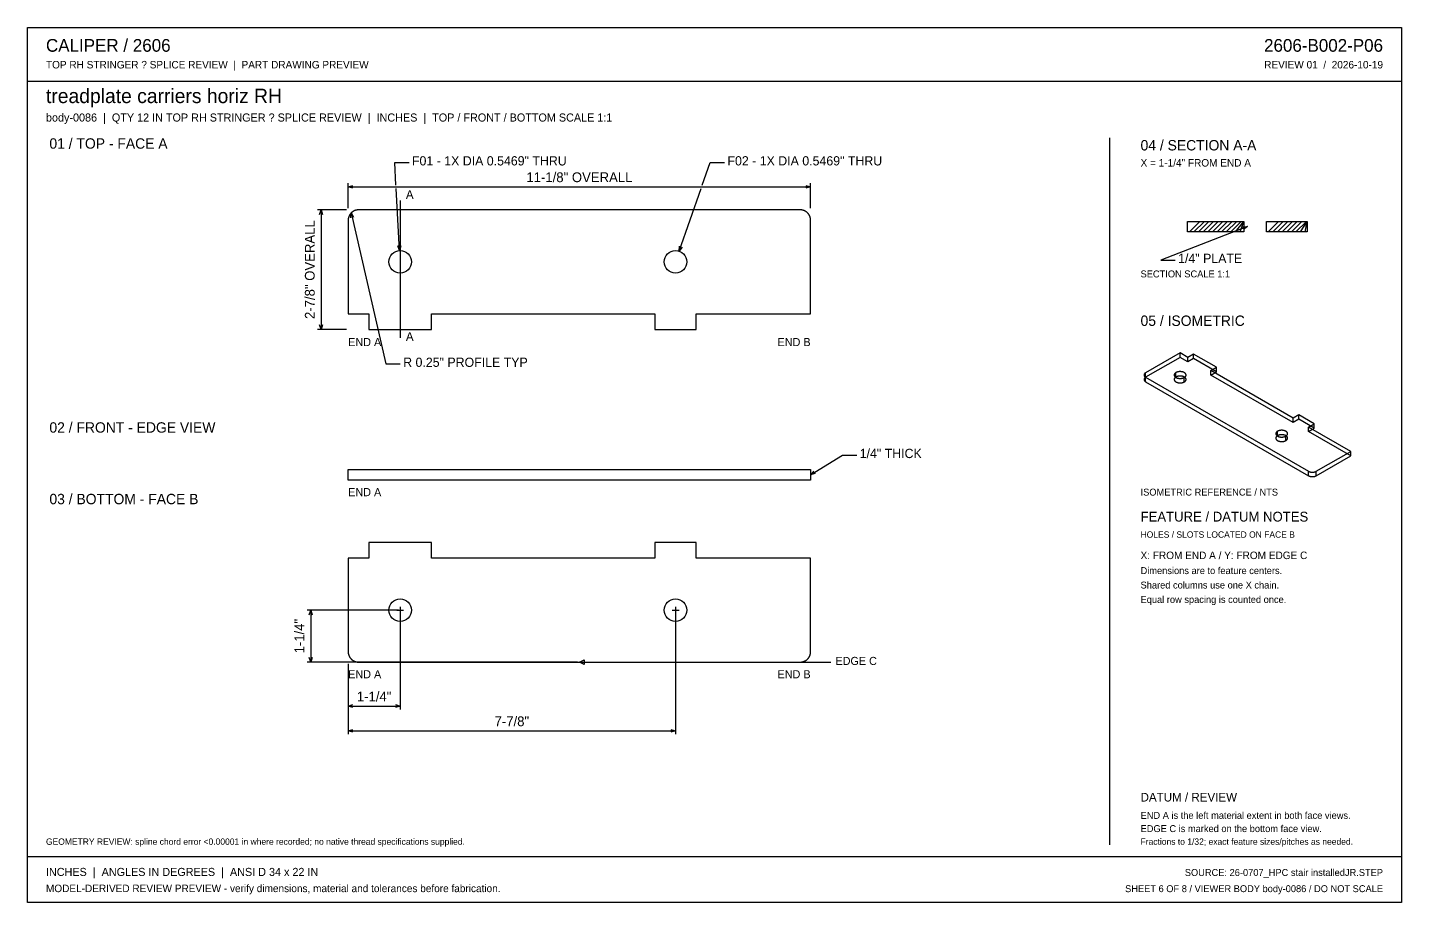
# Model space of a CAD drawing. Header units: inches. Extents: x 0.5 to 33.5, y 0.5 to 21.5.
import ezdxf
from ezdxf.enums import TextEntityAlignment as Align

# ---------------------------------------------------------------- set-up
doc = ezdxf.new("R2010")
doc.units = ezdxf.units.IN
doc.header["$MEASUREMENT"] = 0

msp = doc.modelspace()

# ---------------------------------------------------------------- linework, layer by layer
at = {"layer": 'ANNOTATION'}
for p, q in [((9.335, 17.736), (9.306, 18.278)), ((9.306, 18.278), (9.653, 18.278)), ((16.706, 17.734), (16.896, 18.278)), ((16.896, 18.278), (17.243, 18.278)), ((8.188, 17.181), (8.188, 17.778)), ((8.188, 17.694), (8.299, 17.729)), ((8.188, 17.694), (19.312, 17.694)), ((8.299, 17.66), (8.188, 17.694)), ((9.422, 16.162), (9.34, 17.653)), ((16.153, 16.147), (16.679, 17.655)), ((19.201, 17.729), (19.312, 17.694)), ((19.312, 17.694), (19.201, 17.66)), ((19.312, 17.181), (19.312, 17.778)), ((9.438, 17.361), (9.438, 14.056)), ((8.146, 17.139), (7.451, 17.139)), ((7.5, 17.028), (7.535, 17.139)), ((7.535, 17.139), (7.535, 14.264)), ((7.535, 17.139), (7.569, 17.028)), ((8.252, 16.95), (8.261, 17.066)), ((8.261, 17.066), (9.094, 13.431)), ((8.261, 17.066), (8.319, 16.965)), ((29.819, 16.736), (27.736, 15.931)), ((29.703, 16.728), (29.819, 16.736)), ((29.819, 16.736), (29.728, 16.664)), ((9.422, 16.162), (9.382, 16.271)), ((9.451, 16.275), (9.422, 16.162)), ((16.153, 16.147), (16.156, 16.263)), ((16.222, 16.241), (16.153, 16.147)), ((27.736, 15.931), (28.083, 15.931)), ((8.146, 14.264), (7.451, 14.264)), ((7.535, 14.264), (7.5, 14.375)), ((7.569, 14.375), (7.535, 14.264)), ((9.094, 13.431), (9.441, 13.431)), ((19.312, 10.764), (20.076, 11.236)), ((20.076, 11.236), (20.424, 11.236)), ((19.312, 10.764), (19.389, 10.852)), ((19.425, 10.793), (19.312, 10.764)), ((9.396, 7.507), (7.201, 7.507)), ((7.25, 7.396), (7.285, 7.507)), ((7.285, 7.507), (7.285, 6.257)), ((7.285, 7.507), (7.319, 7.396)), ((9.354, 7.507), (9.521, 7.507)), ((9.438, 7.59), (9.438, 7.424)), ((9.438, 7.465), (9.438, 5.118)), ((15.979, 7.507), (16.146, 7.507)), ((16.062, 7.59), (16.062, 7.424)), ((16.062, 7.465), (16.062, 4.521)), ((7.285, 6.257), (7.25, 6.368)), ((7.319, 6.368), (7.285, 6.257)), ((13.75, 6.257), (13.861, 6.312)), ((13.861, 6.312), (13.861, 6.201)), ((13.708, 6.257), (7.201, 6.257)), ((8.188, 6.215), (8.188, 5.118)), ((8.188, 6.215), (8.188, 4.521)), ((13.75, 6.257), (19.799, 6.257)), ((13.861, 6.201), (13.75, 6.257)), ((8.188, 5.201), (8.299, 5.236)), ((8.188, 5.201), (9.438, 5.201)), ((8.299, 5.167), (8.188, 5.201)), ((9.326, 5.236), (9.438, 5.201)), ((9.438, 5.201), (9.326, 5.167)), ((8.188, 4.604), (8.299, 4.639)), ((15.951, 4.639), (16.062, 4.604)), ((8.188, 4.604), (16.062, 4.604)), ((8.299, 4.569), (8.188, 4.604)), ((16.062, 4.604), (15.951, 4.569))]:
    msp.add_line(p, q, dxfattribs=at)
at = {"layer": 'OUTLINE'}
for p, q in [((0.472, 21.528), (33.528, 21.528)), ((0.472, 0.472), (0.472, 21.528)), ((33.528, 21.528), (33.528, 0.472)), ((0.472, 20.236), (33.528, 20.236)), ((26.5, 18.875), (26.5, 1.861)), ((8.189, 16.913), (8.188, 16.907)), ((8.188, 16.907), (8.188, 16.901)), ((8.188, 16.901), (8.188, 16.895)), ((8.188, 16.895), (8.188, 16.889)), ((8.188, 16.889), (8.188, 14.639)), ((8.19, 16.926), (8.189, 16.919)), ((8.189, 16.919), (8.189, 16.913)), ((8.191, 16.932), (8.19, 16.926)), ((8.192, 16.938), (8.191, 16.932)), ((8.194, 16.944), (8.192, 16.938)), ((8.195, 16.95), (8.194, 16.944)), ((8.197, 16.956), (8.195, 16.95)), ((8.198, 16.961), (8.197, 16.956)), ((8.2, 16.967), (8.198, 16.961)), ((8.202, 16.973), (8.2, 16.967)), ((8.204, 16.979), (8.202, 16.973)), ((8.207, 16.985), (8.204, 16.979)), ((8.209, 16.99), (8.207, 16.985)), ((8.212, 16.996), (8.209, 16.99)), ((8.214, 17.001), (8.212, 16.996)), ((8.217, 17.007), (8.214, 17.001)), ((8.22, 17.012), (8.217, 17.007)), ((8.223, 17.017), (8.22, 17.012)), ((8.226, 17.023), (8.223, 17.017)), ((8.23, 17.028), (8.226, 17.023)), ((8.233, 17.033), (8.23, 17.028)), ((8.237, 17.038), (8.233, 17.033)), ((8.24, 17.043), (8.237, 17.038)), ((8.244, 17.047), (8.24, 17.043)), ((8.248, 17.052), (8.244, 17.047)), ((8.252, 17.057), (8.248, 17.052)), ((8.256, 17.061), (8.252, 17.057)), ((8.261, 17.066), (8.256, 17.061)), ((8.265, 17.07), (8.261, 17.066)), ((8.27, 17.074), (8.265, 17.07)), ((8.274, 17.078), (8.27, 17.074)), ((8.279, 17.082), (8.274, 17.078)), ((8.284, 17.086), (8.279, 17.082)), ((8.289, 17.09), (8.284, 17.086)), ((8.294, 17.093), (8.289, 17.09)), ((8.299, 17.097), (8.294, 17.093)), ((8.304, 17.1), (8.299, 17.097)), ((8.309, 17.103), (8.304, 17.1)), ((8.314, 17.106), (8.309, 17.103)), ((8.32, 17.109), (8.314, 17.106)), ((8.325, 17.112), (8.32, 17.109)), ((8.331, 17.115), (8.325, 17.112)), ((8.336, 17.117), (8.331, 17.115)), ((8.342, 17.12), (8.336, 17.117)), ((8.348, 17.122), (8.342, 17.12)), ((8.353, 17.124), (8.348, 17.122)), ((8.359, 17.126), (8.353, 17.124)), ((8.365, 17.128), (8.359, 17.126)), ((8.371, 17.13), (8.365, 17.128)), ((8.377, 17.131), (8.371, 17.13)), ((8.383, 17.133), (8.377, 17.131)), ((8.389, 17.134), (8.383, 17.133)), ((8.395, 17.135), (8.389, 17.134)), ((8.401, 17.136), (8.395, 17.135)), ((8.407, 17.137), (8.401, 17.136)), ((8.413, 17.138), (8.407, 17.137)), ((8.419, 17.138), (8.413, 17.138)), ((8.425, 17.139), (8.419, 17.138)), ((8.431, 17.139), (8.425, 17.139)), ((8.438, 17.139), (8.431, 17.139)), ((19.062, 17.139), (8.438, 17.139)), ((19.069, 17.139), (19.062, 17.139)), ((19.075, 17.139), (19.069, 17.139)), ((19.081, 17.138), (19.075, 17.139)), ((19.087, 17.138), (19.081, 17.138)), ((19.093, 17.137), (19.087, 17.138)), ((19.099, 17.136), (19.093, 17.137)), ((19.105, 17.135), (19.099, 17.136)), ((19.111, 17.134), (19.105, 17.135)), ((19.117, 17.133), (19.111, 17.134)), ((19.123, 17.131), (19.117, 17.133)), ((19.129, 17.13), (19.123, 17.131)), ((19.135, 17.128), (19.129, 17.13)), ((19.141, 17.126), (19.135, 17.128)), ((19.147, 17.124), (19.141, 17.126)), ((19.152, 17.122), (19.147, 17.124)), ((19.158, 17.12), (19.152, 17.122)), ((19.164, 17.117), (19.158, 17.12)), ((19.169, 17.115), (19.164, 17.117)), ((19.175, 17.112), (19.169, 17.115)), ((19.18, 17.109), (19.175, 17.112)), ((19.186, 17.106), (19.18, 17.109)), ((19.191, 17.103), (19.186, 17.106)), ((19.196, 17.1), (19.191, 17.103)), ((19.201, 17.097), (19.196, 17.1)), ((19.206, 17.093), (19.201, 17.097)), ((19.211, 17.09), (19.206, 17.093)), ((19.216, 17.086), (19.211, 17.09)), ((19.221, 17.082), (19.216, 17.086)), ((19.226, 17.078), (19.221, 17.082)), ((19.23, 17.074), (19.226, 17.078)), ((19.235, 17.07), (19.23, 17.074)), ((19.239, 17.066), (19.235, 17.07)), ((19.244, 17.061), (19.239, 17.066)), ((19.248, 17.057), (19.244, 17.061)), ((19.252, 17.052), (19.248, 17.057)), ((19.256, 17.047), (19.252, 17.052)), ((19.26, 17.043), (19.256, 17.047)), ((19.263, 17.038), (19.26, 17.043)), ((19.267, 17.033), (19.263, 17.038)), ((19.27, 17.028), (19.267, 17.033)), ((19.274, 17.023), (19.27, 17.028)), ((19.277, 17.017), (19.274, 17.023)), ((19.28, 17.012), (19.277, 17.017)), ((19.283, 17.007), (19.28, 17.012)), ((19.286, 17.001), (19.283, 17.007)), ((19.288, 16.996), (19.286, 17.001)), ((19.291, 16.99), (19.288, 16.996)), ((19.293, 16.985), (19.291, 16.99)), ((19.296, 16.979), (19.293, 16.985)), ((19.298, 16.973), (19.296, 16.979)), ((19.3, 16.967), (19.298, 16.973)), ((19.302, 16.961), (19.3, 16.967)), ((19.303, 16.956), (19.302, 16.961)), ((19.305, 16.95), (19.303, 16.956)), ((19.306, 16.944), (19.305, 16.95)), ((19.308, 16.938), (19.306, 16.944)), ((19.309, 16.932), (19.308, 16.938)), ((19.31, 16.926), (19.309, 16.932)), ((19.311, 16.919), (19.31, 16.926)), ((19.311, 16.913), (19.311, 16.919)), ((19.312, 16.907), (19.311, 16.913)), ((19.312, 16.901), (19.312, 16.907)), ((19.312, 16.895), (19.312, 16.901)), ((19.312, 16.889), (19.312, 16.895)), ((19.312, 14.639), (19.312, 16.889)), ((28.382, 16.861), (29.734, 16.861)), ((28.382, 16.611), (28.382, 16.861)), ((28.424, 16.611), (28.674, 16.861)), ((28.535, 16.611), (28.785, 16.861)), ((28.646, 16.611), (28.896, 16.861)), ((28.757, 16.611), (29.007, 16.861)), ((28.868, 16.611), (29.118, 16.861)), ((28.979, 16.611), (29.229, 16.861)), ((29.09, 16.611), (29.34, 16.861)), ((29.201, 16.611), (29.451, 16.861)), ((29.312, 16.611), (29.562, 16.861)), ((29.424, 16.611), (29.674, 16.861)), ((29.535, 16.611), (29.734, 16.861)), ((29.646, 16.611), (29.734, 16.861)), ((29.734, 16.861), (29.734, 16.611)), ((30.28, 16.861), (31.257, 16.861)), ((30.28, 16.611), (30.28, 16.861)), ((30.322, 16.611), (30.572, 16.861)), ((30.433, 16.611), (30.683, 16.861)), ((30.544, 16.611), (30.794, 16.861)), ((30.655, 16.611), (30.905, 16.861)), ((30.766, 16.611), (31.016, 16.861)), ((30.878, 16.611), (31.128, 16.861)), ((30.989, 16.611), (31.239, 16.861)), ((31.1, 16.611), (31.257, 16.861)), ((31.211, 16.611), (31.257, 16.861)), ((31.257, 16.861), (31.257, 16.611)), ((29.734, 16.611), (28.382, 16.611)), ((31.257, 16.611), (30.28, 16.611)), ((8.188, 14.639), (8.688, 14.639)), ((8.688, 14.639), (8.688, 14.264)), ((10.188, 14.264), (10.188, 14.639)), ((10.188, 14.639), (15.562, 14.639)), ((15.562, 14.639), (15.562, 14.264)), ((16.562, 14.264), (16.562, 14.639)), ((16.562, 14.639), (19.312, 14.639)), ((8.688, 14.264), (10.188, 14.264)), ((15.562, 14.264), (16.562, 14.264)), ((28.202, 13.697), (27.372, 13.218)), ((28.202, 13.59), (27.372, 13.111)), ((28.202, 13.59), (28.202, 13.697)), ((28.386, 13.59), (28.202, 13.697)), ((28.386, 13.484), (28.202, 13.59)), ((28.524, 13.67), (28.386, 13.59)), ((28.386, 13.484), (28.386, 13.59)), ((28.524, 13.564), (28.386, 13.484)), ((29.078, 13.351), (28.524, 13.67)), ((28.524, 13.564), (28.524, 13.67)), ((29.078, 13.244), (28.524, 13.564)), ((28.101, 13.223), (28.096, 13.22)), ((28.106, 13.226), (28.101, 13.223)), ((28.101, 13.116), (28.101, 13.223)), ((28.111, 13.228), (28.106, 13.226)), ((28.117, 13.231), (28.111, 13.228)), ((28.122, 13.233), (28.117, 13.231)), ((28.128, 13.235), (28.122, 13.233)), ((28.134, 13.237), (28.128, 13.235)), ((28.141, 13.239), (28.134, 13.237)), ((28.147, 13.241), (28.141, 13.239)), ((28.153, 13.242), (28.147, 13.241)), ((28.16, 13.243), (28.153, 13.242)), ((28.167, 13.244), (28.16, 13.243)), ((28.174, 13.245), (28.167, 13.244)), ((28.181, 13.246), (28.174, 13.245)), ((28.188, 13.246), (28.181, 13.246)), ((28.195, 13.247), (28.188, 13.246)), ((28.202, 13.247), (28.195, 13.247)), ((28.209, 13.247), (28.202, 13.247)), ((28.216, 13.246), (28.209, 13.247)), ((28.222, 13.246), (28.216, 13.246)), ((28.229, 13.245), (28.222, 13.246)), ((28.236, 13.244), (28.229, 13.245)), ((28.243, 13.243), (28.236, 13.244)), ((28.25, 13.242), (28.243, 13.243)), ((28.256, 13.241), (28.25, 13.242)), ((28.263, 13.239), (28.256, 13.241)), ((28.269, 13.237), (28.263, 13.239)), ((28.275, 13.235), (28.269, 13.237)), ((28.281, 13.233), (28.275, 13.235)), ((28.287, 13.231), (28.281, 13.233)), ((28.292, 13.228), (28.287, 13.231)), ((28.297, 13.226), (28.292, 13.228)), ((28.302, 13.223), (28.297, 13.226)), ((28.307, 13.22), (28.302, 13.223)), ((28.939, 13.271), (29.078, 13.351)), ((30.922, 12.126), (28.939, 13.271)), ((28.939, 13.165), (28.939, 13.271)), ((28.939, 13.165), (29.078, 13.244)), ((29.078, 13.244), (29.078, 13.351)), ((27.334, 13.17), (27.333, 13.168)), ((27.333, 13.168), (27.333, 13.166)), ((27.333, 13.166), (27.333, 13.165)), ((27.333, 13.165), (27.333, 13.163)), ((27.333, 13.163), (27.333, 13.161)), ((27.333, 13.161), (27.334, 13.159)), ((27.334, 13.064), (27.333, 13.062)), ((27.333, 13.062), (27.333, 13.06)), ((27.333, 13.06), (27.333, 13.058)), ((27.333, 13.058), (27.333, 13.056)), ((27.333, 13.056), (27.333, 13.054)), ((27.333, 13.054), (27.334, 13.052)), ((27.335, 13.176), (27.334, 13.174)), ((27.334, 13.174), (27.334, 13.172)), ((27.334, 13.172), (27.334, 13.17)), ((27.334, 13.159), (27.334, 13.157)), ((27.334, 13.157), (27.334, 13.155)), ((27.334, 13.155), (27.335, 13.153)), ((27.335, 13.069), (27.334, 13.067)), ((27.334, 13.067), (27.334, 13.065)), ((27.334, 13.065), (27.334, 13.064)), ((27.334, 13.052), (27.334, 13.051)), ((27.334, 13.051), (27.334, 13.049)), ((27.334, 13.049), (27.335, 13.047)), ((27.336, 13.179), (27.335, 13.177)), ((27.335, 13.177), (27.335, 13.176)), ((27.335, 13.153), (27.335, 13.152)), ((27.335, 13.152), (27.336, 13.15)), ((27.336, 13.073), (27.335, 13.071)), ((27.335, 13.071), (27.335, 13.069)), ((27.335, 13.047), (27.335, 13.045)), ((27.335, 13.045), (27.336, 13.043)), ((27.337, 13.181), (27.336, 13.179)), ((27.336, 13.15), (27.337, 13.148)), ((27.337, 13.075), (27.336, 13.073)), ((27.336, 13.043), (27.337, 13.042)), ((27.338, 13.185), (27.337, 13.183)), ((27.337, 13.183), (27.337, 13.181)), ((27.337, 13.148), (27.337, 13.146)), ((27.337, 13.146), (27.338, 13.144)), ((27.338, 13.078), (27.337, 13.076)), ((27.337, 13.076), (27.337, 13.075)), ((27.337, 13.042), (27.337, 13.04)), ((27.337, 13.04), (27.338, 13.038)), ((27.339, 13.186), (27.338, 13.185)), ((27.338, 13.144), (27.339, 13.143)), ((27.339, 13.08), (27.338, 13.078)), ((27.338, 13.038), (27.339, 13.036)), ((27.34, 13.188), (27.339, 13.186)), ((27.339, 13.143), (27.34, 13.141)), ((27.34, 13.082), (27.339, 13.08)), ((27.339, 13.036), (27.34, 13.034)), ((27.341, 13.19), (27.34, 13.188)), ((27.34, 13.141), (27.341, 13.139)), ((27.341, 13.083), (27.34, 13.082)), ((27.34, 13.034), (27.341, 13.033)), ((27.342, 13.192), (27.341, 13.19)), ((27.341, 13.139), (27.342, 13.137)), ((27.342, 13.085), (27.341, 13.083)), ((27.341, 13.033), (27.342, 13.031)), ((27.343, 13.193), (27.342, 13.192)), ((27.342, 13.137), (27.343, 13.136)), ((27.343, 13.087), (27.342, 13.085)), ((27.342, 13.031), (27.343, 13.029)), ((27.345, 13.195), (27.343, 13.193)), ((27.343, 13.136), (27.345, 13.134)), ((27.345, 13.089), (27.343, 13.087)), ((27.343, 13.029), (27.345, 13.027)), ((27.346, 13.197), (27.345, 13.195)), ((27.345, 13.134), (27.346, 13.132)), ((27.346, 13.09), (27.345, 13.089)), ((27.345, 13.027), (27.346, 13.026)), ((27.347, 13.198), (27.346, 13.197)), ((27.346, 13.132), (27.347, 13.131)), ((27.347, 13.092), (27.346, 13.09)), ((27.346, 13.026), (27.347, 13.024)), ((27.349, 13.2), (27.347, 13.198)), ((27.347, 13.131), (27.349, 13.129)), ((27.349, 13.094), (27.347, 13.092)), ((27.347, 13.024), (27.349, 13.023)), ((27.35, 13.202), (27.349, 13.2)), ((27.349, 13.129), (27.35, 13.127)), ((27.35, 13.095), (27.349, 13.094)), ((27.349, 13.023), (27.35, 13.021)), ((27.352, 13.203), (27.35, 13.202)), ((27.35, 13.127), (27.352, 13.126)), ((27.352, 13.097), (27.35, 13.095)), ((27.35, 13.021), (27.352, 13.019)), ((27.354, 13.205), (27.352, 13.203)), ((27.352, 13.126), (27.354, 13.124)), ((27.354, 13.098), (27.352, 13.097)), ((27.352, 13.019), (27.354, 13.018)), ((27.355, 13.206), (27.354, 13.205)), ((27.354, 13.124), (27.355, 13.123)), ((27.355, 13.1), (27.354, 13.098)), ((27.354, 13.018), (27.355, 13.016)), ((27.357, 13.208), (27.355, 13.206)), ((27.355, 13.123), (27.357, 13.121)), ((27.357, 13.101), (27.355, 13.1)), ((27.355, 13.016), (27.357, 13.015)), ((27.359, 13.209), (27.357, 13.208)), ((27.357, 13.121), (27.359, 13.12)), ((27.359, 13.103), (27.357, 13.101)), ((27.357, 13.015), (27.359, 13.013)), ((27.361, 13.211), (27.359, 13.209)), ((27.359, 13.12), (27.361, 13.118)), ((27.361, 13.104), (27.359, 13.103)), ((27.359, 13.013), (27.361, 13.012)), ((27.363, 13.212), (27.361, 13.211)), ((27.361, 13.118), (27.363, 13.117)), ((27.363, 13.106), (27.361, 13.104)), ((27.361, 13.012), (27.363, 13.01)), ((27.365, 13.214), (27.363, 13.212)), ((27.363, 13.117), (27.365, 13.115)), ((27.365, 13.107), (27.363, 13.106)), ((27.363, 13.01), (27.365, 13.009)), ((27.367, 13.215), (27.365, 13.214)), ((27.365, 13.115), (27.367, 13.114)), ((27.367, 13.109), (27.365, 13.107)), ((27.365, 13.009), (27.367, 13.007)), ((27.369, 13.216), (27.367, 13.215)), ((27.367, 13.114), (27.369, 13.113)), ((27.369, 13.11), (27.367, 13.109)), ((27.367, 13.007), (27.369, 13.006)), ((27.372, 13.218), (27.369, 13.216)), ((27.369, 13.113), (27.372, 13.111)), ((27.372, 13.111), (27.369, 13.11)), ((27.369, 13.006), (27.372, 13.005)), ((27.372, 13.111), (27.372, 13.218)), ((27.372, 13.111), (31.291, 10.848)), ((27.372, 13.005), (27.372, 13.111)), ((27.372, 13.005), (31.291, 10.742)), ((28.06, 13.173), (28.059, 13.169)), ((28.059, 13.169), (28.059, 13.165)), ((28.059, 13.165), (28.059, 13.16)), ((28.059, 13.16), (28.06, 13.156)), ((28.06, 13.066), (28.059, 13.062)), ((28.059, 13.062), (28.059, 13.058)), ((28.059, 13.058), (28.059, 13.054)), ((28.059, 13.054), (28.06, 13.05)), ((28.062, 13.181), (28.06, 13.177)), ((28.06, 13.177), (28.06, 13.173)), ((28.06, 13.156), (28.06, 13.152)), ((28.06, 13.152), (28.062, 13.148)), ((28.062, 13.074), (28.06, 13.07)), ((28.06, 13.07), (28.06, 13.066)), ((28.06, 13.05), (28.06, 13.046)), ((28.06, 13.046), (28.062, 13.042)), ((28.063, 13.185), (28.062, 13.181)), ((28.062, 13.148), (28.063, 13.144)), ((28.063, 13.078), (28.062, 13.074)), ((28.062, 13.042), (28.063, 13.038)), ((28.065, 13.188), (28.063, 13.185)), ((28.063, 13.144), (28.065, 13.141)), ((28.065, 13.082), (28.063, 13.078)), ((28.063, 13.038), (28.065, 13.034)), ((28.067, 13.192), (28.065, 13.188)), ((28.065, 13.141), (28.067, 13.137)), ((28.067, 13.086), (28.065, 13.082)), ((28.065, 13.034), (28.067, 13.03)), ((28.07, 13.196), (28.067, 13.192)), ((28.067, 13.137), (28.07, 13.133)), ((28.07, 13.09), (28.067, 13.086)), ((28.067, 13.03), (28.07, 13.026)), ((28.073, 13.2), (28.07, 13.196)), ((28.07, 13.133), (28.073, 13.129)), ((28.073, 13.093), (28.07, 13.09)), ((28.07, 13.026), (28.073, 13.023)), ((28.076, 13.203), (28.073, 13.2)), ((28.073, 13.129), (28.076, 13.126)), ((28.076, 13.097), (28.073, 13.093)), ((28.073, 13.023), (28.076, 13.019)), ((28.079, 13.207), (28.076, 13.203)), ((28.076, 13.126), (28.079, 13.122)), ((28.079, 13.1), (28.076, 13.097)), ((28.076, 13.019), (28.079, 13.016)), ((28.083, 13.21), (28.079, 13.207)), ((28.079, 13.122), (28.083, 13.119)), ((28.083, 13.104), (28.079, 13.1)), ((28.079, 13.016), (28.083, 13.012)), ((28.087, 13.214), (28.083, 13.21)), ((28.083, 13.119), (28.087, 13.115)), ((28.087, 13.107), (28.083, 13.104)), ((28.083, 13.012), (28.087, 13.009)), ((28.091, 13.217), (28.087, 13.214)), ((28.087, 13.115), (28.091, 13.112)), ((28.091, 13.11), (28.087, 13.107)), ((28.087, 13.009), (28.091, 13.006)), ((28.096, 13.22), (28.091, 13.217)), ((28.096, 13.113), (28.091, 13.11)), ((28.091, 13.112), (28.096, 13.109)), ((28.091, 13.006), (28.096, 13.003)), ((28.101, 13.116), (28.096, 13.113)), ((28.096, 13.109), (28.101, 13.106)), ((28.096, 13.003), (28.101, 13)), ((28.106, 13.119), (28.101, 13.116)), ((28.101, 13.106), (28.106, 13.103)), ((28.101, 13), (28.106, 12.997)), ((28.111, 13.122), (28.106, 13.119)), ((28.106, 13.103), (28.111, 13.101)), ((28.106, 12.997), (28.111, 12.994)), ((28.117, 13.124), (28.111, 13.122)), ((28.111, 13.101), (28.117, 13.098)), ((28.111, 12.994), (28.117, 12.992)), ((28.122, 13.126), (28.117, 13.124)), ((28.117, 13.098), (28.122, 13.096)), ((28.117, 12.992), (28.122, 12.99)), ((28.128, 13.129), (28.122, 13.126)), ((28.122, 13.096), (28.128, 13.094)), ((28.122, 12.99), (28.128, 12.987)), ((28.134, 13.131), (28.128, 13.129)), ((28.128, 13.094), (28.134, 13.092)), ((28.128, 12.987), (28.134, 12.985)), ((28.141, 13.132), (28.134, 13.131)), ((28.134, 13.092), (28.141, 13.09)), ((28.134, 12.985), (28.141, 12.984)), ((28.147, 13.134), (28.141, 13.132)), ((28.141, 13.09), (28.147, 13.088)), ((28.141, 12.984), (28.147, 12.982)), ((28.153, 13.136), (28.147, 13.134)), ((28.147, 13.088), (28.153, 13.087)), ((28.147, 12.982), (28.153, 12.98)), ((28.16, 13.137), (28.153, 13.136)), ((28.153, 13.087), (28.16, 13.086)), ((28.153, 12.98), (28.16, 12.979)), ((28.167, 13.138), (28.16, 13.137)), ((28.16, 13.086), (28.167, 13.085)), ((28.16, 12.979), (28.167, 12.978)), ((28.174, 13.139), (28.167, 13.138)), ((28.167, 13.085), (28.174, 13.084)), ((28.167, 12.978), (28.174, 12.977)), ((28.181, 13.139), (28.174, 13.139)), ((28.174, 13.084), (28.181, 13.083)), ((28.174, 12.977), (28.181, 12.977)), ((28.188, 13.14), (28.181, 13.139)), ((28.181, 13.083), (28.188, 13.083)), ((28.181, 12.977), (28.188, 12.976)), ((28.195, 13.14), (28.188, 13.14)), ((28.188, 13.083), (28.195, 13.082)), ((28.188, 12.976), (28.195, 12.976)), ((28.202, 13.14), (28.195, 13.14)), ((28.195, 13.082), (28.202, 13.082)), ((28.195, 12.976), (28.202, 12.976)), ((28.209, 13.14), (28.202, 13.14)), ((28.202, 13.082), (28.209, 13.082)), ((28.202, 12.976), (28.209, 12.976)), ((28.216, 13.14), (28.209, 13.14)), ((28.209, 13.082), (28.216, 13.083)), ((28.209, 12.976), (28.216, 12.976)), ((28.222, 13.139), (28.216, 13.14)), ((28.216, 13.083), (28.222, 13.083)), ((28.216, 12.976), (28.222, 12.977)), ((28.229, 13.139), (28.222, 13.139)), ((28.222, 13.083), (28.229, 13.084)), ((28.222, 12.977), (28.229, 12.977)), ((28.236, 13.138), (28.229, 13.139)), ((28.229, 13.084), (28.236, 13.085)), ((28.229, 12.977), (28.236, 12.978)), ((28.243, 13.137), (28.236, 13.138)), ((28.236, 13.085), (28.243, 13.086)), ((28.236, 12.978), (28.243, 12.979)), ((28.25, 13.136), (28.243, 13.137)), ((28.243, 13.086), (28.25, 13.087)), ((28.243, 12.979), (28.25, 12.98)), ((28.256, 13.134), (28.25, 13.136)), ((28.25, 13.087), (28.256, 13.088)), ((28.25, 12.98), (28.256, 12.982)), ((28.263, 13.132), (28.256, 13.134)), ((28.256, 13.088), (28.263, 13.09)), ((28.256, 12.982), (28.263, 12.984)), ((28.269, 13.131), (28.263, 13.132)), ((28.263, 13.09), (28.269, 13.092)), ((28.263, 12.984), (28.269, 12.985)), ((28.275, 13.129), (28.269, 13.131)), ((28.269, 13.092), (28.275, 13.094)), ((28.269, 12.985), (28.275, 12.987)), ((28.281, 13.126), (28.275, 13.129)), ((28.275, 13.094), (28.281, 13.096)), ((28.275, 12.987), (28.281, 12.99)), ((28.287, 13.124), (28.281, 13.126)), ((28.281, 13.096), (28.287, 13.098)), ((28.281, 12.99), (28.287, 12.992)), ((28.292, 13.122), (28.287, 13.124)), ((28.287, 13.098), (28.292, 13.101)), ((28.287, 12.992), (28.292, 12.994)), ((28.297, 13.119), (28.292, 13.122)), ((28.292, 13.101), (28.297, 13.103)), ((28.292, 12.994), (28.297, 12.997)), ((28.302, 13.116), (28.297, 13.119)), ((28.297, 13.103), (28.302, 13.106)), ((28.297, 12.997), (28.302, 13)), ((28.307, 13.113), (28.302, 13.116)), ((28.302, 13.106), (28.307, 13.109)), ((28.302, 13), (28.302, 13.106)), ((28.302, 13), (28.307, 13.003)), ((28.312, 13.217), (28.307, 13.22)), ((28.312, 13.11), (28.307, 13.113)), ((28.307, 13.109), (28.312, 13.112)), ((28.307, 13.003), (28.312, 13.006)), ((28.316, 13.214), (28.312, 13.217)), ((28.312, 13.112), (28.316, 13.115)), ((28.316, 13.107), (28.312, 13.11)), ((28.312, 13.006), (28.316, 13.009)), ((28.32, 13.21), (28.316, 13.214)), ((28.316, 13.115), (28.32, 13.119)), ((28.32, 13.104), (28.316, 13.107)), ((28.316, 13.009), (28.32, 13.012)), ((28.324, 13.207), (28.32, 13.21)), ((28.32, 13.119), (28.324, 13.122)), ((28.324, 13.1), (28.32, 13.104)), ((28.32, 13.012), (28.324, 13.016)), ((28.327, 13.203), (28.324, 13.207)), ((28.324, 13.122), (28.327, 13.126)), ((28.327, 13.097), (28.324, 13.1)), ((28.324, 13.016), (28.327, 13.019)), ((28.331, 13.2), (28.327, 13.203)), ((28.327, 13.126), (28.331, 13.129)), ((28.331, 13.093), (28.327, 13.097)), ((28.327, 13.019), (28.331, 13.023)), ((28.333, 13.196), (28.331, 13.2)), ((28.331, 13.129), (28.333, 13.133)), ((28.333, 13.09), (28.331, 13.093)), ((28.331, 13.023), (28.333, 13.026)), ((28.336, 13.192), (28.333, 13.196)), ((28.333, 13.133), (28.336, 13.137)), ((28.336, 13.086), (28.333, 13.09)), ((28.333, 13.026), (28.336, 13.03)), ((28.338, 13.188), (28.336, 13.192)), ((28.336, 13.137), (28.338, 13.141)), ((28.338, 13.082), (28.336, 13.086)), ((28.336, 13.03), (28.338, 13.034)), ((28.34, 13.185), (28.338, 13.188)), ((28.338, 13.141), (28.34, 13.144)), ((28.34, 13.078), (28.338, 13.082)), ((28.338, 13.034), (28.34, 13.038)), ((28.341, 13.181), (28.34, 13.185)), ((28.34, 13.144), (28.341, 13.148)), ((28.341, 13.074), (28.34, 13.078)), ((28.34, 13.038), (28.341, 13.042)), ((28.343, 13.177), (28.341, 13.181)), ((28.341, 13.148), (28.343, 13.152)), ((28.343, 13.07), (28.341, 13.074)), ((28.341, 13.042), (28.343, 13.046)), ((28.344, 13.173), (28.343, 13.177)), ((28.343, 13.152), (28.344, 13.156)), ((28.344, 13.066), (28.343, 13.07)), ((28.343, 13.046), (28.344, 13.05)), ((28.344, 13.169), (28.344, 13.173)), ((28.344, 13.165), (28.344, 13.169)), ((28.344, 13.16), (28.344, 13.165)), ((28.344, 13.156), (28.344, 13.16)), ((28.344, 13.062), (28.344, 13.066)), ((28.344, 13.058), (28.344, 13.062)), ((28.344, 13.054), (28.344, 13.058)), ((28.344, 13.05), (28.344, 13.054)), ((30.922, 12.02), (28.939, 13.165)), ((31.061, 12.206), (30.922, 12.126)), ((30.922, 12.02), (30.922, 12.126)), ((31.061, 12.1), (30.922, 12.02)), ((31.061, 12.1), (31.061, 12.206)), ((31.429, 11.993), (31.061, 12.206)), ((31.429, 11.887), (31.061, 12.1)), ((31.291, 11.913), (31.429, 11.993)), ((32.306, 11.327), (31.291, 11.913)), ((31.291, 11.807), (31.291, 11.913)), ((31.429, 11.887), (31.429, 11.993)), ((30.504, 11.762), (30.503, 11.757)), ((30.503, 11.757), (30.503, 11.753)), ((30.503, 11.753), (30.503, 11.749)), ((30.503, 11.749), (30.504, 11.745)), ((30.504, 11.655), (30.503, 11.651)), ((30.503, 11.651), (30.503, 11.647)), ((30.503, 11.647), (30.503, 11.643)), ((30.503, 11.643), (30.504, 11.639)), ((30.506, 11.77), (30.504, 11.766)), ((30.504, 11.766), (30.504, 11.762)), ((30.504, 11.745), (30.504, 11.741)), ((30.504, 11.741), (30.506, 11.737)), ((30.506, 11.663), (30.504, 11.659)), ((30.504, 11.659), (30.504, 11.655)), ((30.504, 11.639), (30.504, 11.635)), ((30.504, 11.635), (30.506, 11.631)), ((30.507, 11.773), (30.506, 11.77)), ((30.506, 11.737), (30.507, 11.733)), ((30.507, 11.667), (30.506, 11.663)), ((30.506, 11.631), (30.507, 11.627)), ((30.509, 11.777), (30.507, 11.773)), ((30.507, 11.733), (30.509, 11.73)), ((30.509, 11.671), (30.507, 11.667)), ((30.507, 11.627), (30.509, 11.623)), ((30.511, 11.781), (30.509, 11.777)), ((30.509, 11.73), (30.511, 11.726)), ((30.511, 11.675), (30.509, 11.671)), ((30.509, 11.623), (30.511, 11.619)), ((30.514, 11.785), (30.511, 11.781)), ((30.511, 11.726), (30.514, 11.722)), ((30.514, 11.678), (30.511, 11.675)), ((30.511, 11.619), (30.514, 11.615)), ((30.517, 11.789), (30.514, 11.785)), ((30.514, 11.722), (30.517, 11.718)), ((30.517, 11.682), (30.514, 11.678)), ((30.514, 11.615), (30.517, 11.612)), ((30.52, 11.792), (30.517, 11.789)), ((30.517, 11.718), (30.52, 11.715)), ((30.52, 11.686), (30.517, 11.682)), ((30.517, 11.612), (30.52, 11.608)), ((30.523, 11.796), (30.52, 11.792)), ((30.52, 11.715), (30.523, 11.711)), ((30.523, 11.689), (30.52, 11.686)), ((30.52, 11.608), (30.523, 11.605)), ((30.527, 11.799), (30.523, 11.796)), ((30.523, 11.711), (30.527, 11.708)), ((30.527, 11.693), (30.523, 11.689)), ((30.523, 11.605), (30.527, 11.601)), ((30.531, 11.803), (30.527, 11.799)), ((30.527, 11.708), (30.531, 11.704)), ((30.531, 11.696), (30.527, 11.693)), ((30.527, 11.601), (30.531, 11.598)), ((30.535, 11.806), (30.531, 11.803)), ((30.531, 11.704), (30.535, 11.701)), ((30.535, 11.699), (30.531, 11.696)), ((30.531, 11.598), (30.535, 11.595)), ((30.54, 11.809), (30.535, 11.806)), ((30.54, 11.702), (30.535, 11.699)), ((30.535, 11.701), (30.54, 11.698)), ((30.535, 11.595), (30.54, 11.592)), ((30.545, 11.812), (30.54, 11.809)), ((30.545, 11.705), (30.54, 11.702)), ((30.54, 11.698), (30.545, 11.695)), ((30.54, 11.592), (30.545, 11.589)), ((30.55, 11.814), (30.545, 11.812)), ((30.545, 11.705), (30.545, 11.812)), ((30.55, 11.708), (30.545, 11.705)), ((30.545, 11.695), (30.55, 11.692)), ((30.545, 11.589), (30.55, 11.586)), ((30.555, 11.817), (30.55, 11.814)), ((30.555, 11.711), (30.55, 11.708)), ((30.55, 11.692), (30.555, 11.69)), ((30.55, 11.586), (30.555, 11.583)), ((30.561, 11.82), (30.555, 11.817)), ((30.561, 11.713), (30.555, 11.711)), ((30.555, 11.69), (30.561, 11.687)), ((30.555, 11.583), (30.561, 11.581)), ((30.566, 11.822), (30.561, 11.82)), ((30.566, 11.715), (30.561, 11.713)), ((30.561, 11.687), (30.566, 11.685)), ((30.561, 11.581), (30.566, 11.578)), ((30.572, 11.824), (30.566, 11.822)), ((30.572, 11.718), (30.566, 11.715)), ((30.566, 11.685), (30.572, 11.683)), ((30.566, 11.578), (30.572, 11.576)), ((30.578, 11.826), (30.572, 11.824)), ((30.578, 11.72), (30.572, 11.718)), ((30.572, 11.683), (30.578, 11.681)), ((30.572, 11.576), (30.578, 11.574)), ((30.585, 11.828), (30.578, 11.826)), ((30.585, 11.721), (30.578, 11.72)), ((30.578, 11.681), (30.585, 11.679)), ((30.578, 11.574), (30.585, 11.572)), ((30.591, 11.83), (30.585, 11.828)), ((30.591, 11.723), (30.585, 11.721)), ((30.585, 11.679), (30.591, 11.677)), ((30.585, 11.572), (30.591, 11.571)), ((30.597, 11.831), (30.591, 11.83)), ((30.597, 11.724), (30.591, 11.723)), ((30.591, 11.677), (30.597, 11.676)), ((30.591, 11.571), (30.597, 11.569)), ((30.604, 11.832), (30.597, 11.831)), ((30.604, 11.726), (30.597, 11.724)), ((30.597, 11.676), (30.604, 11.675)), ((30.611, 11.833), (30.604, 11.832)), ((30.611, 11.727), (30.604, 11.726)), ((30.604, 11.675), (30.611, 11.674)), ((30.618, 11.834), (30.611, 11.833)), ((30.618, 11.728), (30.611, 11.727)), ((30.611, 11.674), (30.618, 11.673)), ((30.625, 11.835), (30.618, 11.834)), ((30.625, 11.728), (30.618, 11.728)), ((30.618, 11.673), (30.625, 11.672)), ((30.632, 11.835), (30.625, 11.835)), ((30.632, 11.729), (30.625, 11.728)), ((30.625, 11.672), (30.632, 11.671)), ((30.639, 11.836), (30.632, 11.835)), ((30.639, 11.729), (30.632, 11.729)), ((30.632, 11.671), (30.639, 11.671)), ((30.646, 11.836), (30.639, 11.836)), ((30.646, 11.729), (30.639, 11.729)), ((30.639, 11.671), (30.646, 11.671)), ((30.653, 11.836), (30.646, 11.836)), ((30.653, 11.729), (30.646, 11.729)), ((30.646, 11.671), (30.653, 11.671)), ((30.659, 11.835), (30.653, 11.836)), ((30.659, 11.729), (30.653, 11.729)), ((30.653, 11.671), (30.659, 11.671)), ((30.666, 11.835), (30.659, 11.835)), ((30.666, 11.728), (30.659, 11.729)), ((30.659, 11.671), (30.666, 11.672)), ((30.673, 11.834), (30.666, 11.835)), ((30.673, 11.728), (30.666, 11.728)), ((30.666, 11.672), (30.673, 11.673)), ((30.68, 11.833), (30.673, 11.834)), ((30.68, 11.727), (30.673, 11.728)), ((30.673, 11.673), (30.68, 11.674)), ((30.687, 11.832), (30.68, 11.833)), ((30.687, 11.726), (30.68, 11.727)), ((30.68, 11.674), (30.687, 11.675)), ((30.694, 11.831), (30.687, 11.832)), ((30.694, 11.724), (30.687, 11.726)), ((30.687, 11.675), (30.694, 11.676)), ((30.7, 11.83), (30.694, 11.831)), ((30.7, 11.723), (30.694, 11.724)), ((30.694, 11.676), (30.7, 11.677)), ((30.694, 11.569), (30.7, 11.571)), ((30.707, 11.828), (30.7, 11.83)), ((30.707, 11.721), (30.7, 11.723)), ((30.7, 11.677), (30.707, 11.679)), ((30.7, 11.571), (30.707, 11.572)), ((30.713, 11.826), (30.707, 11.828)), ((30.713, 11.72), (30.707, 11.721)), ((30.707, 11.679), (30.713, 11.681)), ((30.707, 11.572), (30.713, 11.574)), ((30.719, 11.824), (30.713, 11.826)), ((30.719, 11.718), (30.713, 11.72)), ((30.713, 11.681), (30.719, 11.683)), ((30.713, 11.574), (30.719, 11.576)), ((30.725, 11.822), (30.719, 11.824)), ((30.725, 11.715), (30.719, 11.718)), ((30.719, 11.683), (30.725, 11.685)), ((30.719, 11.576), (30.725, 11.578)), ((30.73, 11.82), (30.725, 11.822)), ((30.73, 11.713), (30.725, 11.715)), ((30.725, 11.685), (30.73, 11.687)), ((30.725, 11.578), (30.73, 11.581)), ((30.736, 11.817), (30.73, 11.82)), ((30.736, 11.711), (30.73, 11.713)), ((30.73, 11.687), (30.736, 11.69)), ((30.73, 11.581), (30.736, 11.583)), ((30.741, 11.814), (30.736, 11.817)), ((30.741, 11.708), (30.736, 11.711)), ((30.736, 11.69), (30.741, 11.692)), ((30.736, 11.583), (30.741, 11.586)), ((30.746, 11.812), (30.741, 11.814)), ((30.746, 11.705), (30.741, 11.708)), ((30.741, 11.692), (30.746, 11.695)), ((30.741, 11.586), (30.746, 11.589)), ((30.751, 11.809), (30.746, 11.812)), ((30.751, 11.702), (30.746, 11.705)), ((30.746, 11.695), (30.751, 11.698)), ((30.746, 11.589), (30.746, 11.695)), ((30.746, 11.589), (30.751, 11.592)), ((30.756, 11.806), (30.751, 11.809)), ((30.756, 11.699), (30.751, 11.702)), ((30.751, 11.698), (30.756, 11.701)), ((30.751, 11.592), (30.756, 11.595)), ((30.76, 11.803), (30.756, 11.806)), ((30.756, 11.701), (30.76, 11.704)), ((30.76, 11.696), (30.756, 11.699)), ((30.756, 11.595), (30.76, 11.598)), ((30.764, 11.799), (30.76, 11.803)), ((30.76, 11.704), (30.764, 11.708)), ((30.764, 11.693), (30.76, 11.696)), ((30.76, 11.598), (30.764, 11.601)), ((30.768, 11.796), (30.764, 11.799)), ((30.764, 11.708), (30.768, 11.711)), ((30.768, 11.689), (30.764, 11.693)), ((30.764, 11.601), (30.768, 11.605)), ((30.771, 11.792), (30.768, 11.796)), ((30.768, 11.711), (30.771, 11.715)), ((30.771, 11.686), (30.768, 11.689)), ((30.768, 11.605), (30.771, 11.608)), ((30.774, 11.789), (30.771, 11.792)), ((30.771, 11.715), (30.774, 11.718)), ((30.774, 11.682), (30.771, 11.686)), ((30.771, 11.608), (30.774, 11.612)), ((30.777, 11.785), (30.774, 11.789)), ((30.774, 11.718), (30.777, 11.722)), ((30.777, 11.678), (30.774, 11.682)), ((30.774, 11.612), (30.777, 11.615)), ((30.78, 11.781), (30.777, 11.785)), ((30.777, 11.722), (30.78, 11.726)), ((30.78, 11.675), (30.777, 11.678)), ((30.777, 11.615), (30.78, 11.619)), ((30.782, 11.777), (30.78, 11.781)), ((30.78, 11.726), (30.782, 11.73)), ((30.782, 11.671), (30.78, 11.675)), ((30.78, 11.619), (30.782, 11.623)), ((30.784, 11.773), (30.782, 11.777)), ((30.782, 11.73), (30.784, 11.733)), ((30.784, 11.667), (30.782, 11.671)), ((30.782, 11.623), (30.784, 11.627)), ((30.785, 11.77), (30.784, 11.773)), ((30.784, 11.733), (30.785, 11.737)), ((30.785, 11.663), (30.784, 11.667)), ((30.784, 11.627), (30.785, 11.631)), ((30.787, 11.766), (30.785, 11.77)), ((30.785, 11.737), (30.787, 11.741)), ((30.787, 11.659), (30.785, 11.663)), ((30.785, 11.631), (30.787, 11.635)), ((30.787, 11.762), (30.787, 11.766)), ((30.788, 11.757), (30.787, 11.762)), ((30.787, 11.745), (30.788, 11.749)), ((30.787, 11.741), (30.787, 11.745)), ((30.787, 11.655), (30.787, 11.659)), ((30.788, 11.651), (30.787, 11.655)), ((30.787, 11.639), (30.788, 11.643)), ((30.787, 11.635), (30.787, 11.639)), ((30.788, 11.753), (30.788, 11.757)), ((30.788, 11.749), (30.788, 11.753)), ((30.788, 11.647), (30.788, 11.651)), ((30.788, 11.643), (30.788, 11.647)), ((31.291, 11.807), (31.429, 11.887)), ((32.306, 11.221), (31.291, 11.807)), ((30.597, 11.569), (30.604, 11.568)), ((30.604, 11.568), (30.611, 11.567)), ((30.611, 11.567), (30.618, 11.566)), ((30.618, 11.566), (30.625, 11.565)), ((30.625, 11.565), (30.632, 11.565)), ((30.632, 11.565), (30.639, 11.565)), ((30.639, 11.565), (30.646, 11.565)), ((30.646, 11.565), (30.653, 11.565)), ((30.653, 11.565), (30.659, 11.565)), ((30.659, 11.565), (30.666, 11.565)), ((30.666, 11.565), (30.673, 11.566)), ((30.673, 11.566), (30.68, 11.567)), ((30.68, 11.567), (30.687, 11.568)), ((30.687, 11.568), (30.694, 11.569)), ((31.476, 10.848), (32.306, 11.327)), ((32.306, 11.221), (32.306, 11.327)), ((31.476, 10.742), (32.306, 11.221)), ((8.188, 10.889), (19.312, 10.889)), ((8.188, 10.639), (8.188, 10.889)), ((19.312, 10.639), (8.188, 10.639)), ((19.312, 10.889), (19.312, 10.639)), ((31.291, 10.848), (31.293, 10.847)), ((31.291, 10.742), (31.291, 10.848)), ((31.291, 10.742), (31.293, 10.74)), ((31.293, 10.847), (31.296, 10.846)), ((31.293, 10.74), (31.296, 10.739)), ((31.296, 10.846), (31.298, 10.844)), ((31.296, 10.739), (31.298, 10.738)), ((31.298, 10.844), (31.301, 10.843)), ((31.298, 10.738), (31.301, 10.737)), ((31.301, 10.843), (31.303, 10.842)), ((31.301, 10.737), (31.303, 10.736)), ((31.303, 10.842), (31.306, 10.841)), ((31.303, 10.736), (31.306, 10.735)), ((31.306, 10.841), (31.308, 10.84)), ((31.306, 10.735), (31.308, 10.733)), ((31.308, 10.84), (31.311, 10.839)), ((31.308, 10.733), (31.311, 10.732)), ((31.311, 10.839), (31.314, 10.838)), ((31.311, 10.732), (31.314, 10.731)), ((31.314, 10.838), (31.316, 10.837)), ((31.314, 10.731), (31.316, 10.73)), ((31.316, 10.837), (31.319, 10.836)), ((31.316, 10.73), (31.319, 10.729)), ((31.319, 10.836), (31.322, 10.835)), ((31.319, 10.729), (31.322, 10.729)), ((31.322, 10.835), (31.325, 10.834)), ((31.322, 10.729), (31.325, 10.728)), ((31.325, 10.834), (31.328, 10.833)), ((31.325, 10.728), (31.328, 10.727)), ((31.328, 10.833), (31.33, 10.833)), ((31.328, 10.727), (31.33, 10.726)), ((31.33, 10.833), (31.333, 10.832)), ((31.33, 10.726), (31.333, 10.725)), ((31.333, 10.832), (31.336, 10.831)), ((31.333, 10.725), (31.336, 10.725)), ((31.336, 10.831), (31.339, 10.831)), ((31.336, 10.725), (31.339, 10.724)), ((31.339, 10.831), (31.342, 10.83)), ((31.339, 10.724), (31.342, 10.723)), ((31.342, 10.83), (31.345, 10.829)), ((31.342, 10.723), (31.345, 10.723)), ((31.345, 10.829), (31.349, 10.829)), ((31.345, 10.723), (31.349, 10.722)), ((31.349, 10.829), (31.352, 10.828)), ((31.349, 10.722), (31.352, 10.722)), ((31.352, 10.828), (31.355, 10.828)), ((31.352, 10.722), (31.355, 10.722)), ((31.355, 10.828), (31.358, 10.828)), ((31.355, 10.722), (31.358, 10.721)), ((31.358, 10.828), (31.361, 10.827)), ((31.358, 10.721), (31.361, 10.721)), ((31.361, 10.827), (31.364, 10.827)), ((31.361, 10.721), (31.364, 10.721)), ((31.364, 10.827), (31.367, 10.827)), ((31.364, 10.721), (31.367, 10.72)), ((31.367, 10.827), (31.371, 10.827)), ((31.367, 10.72), (31.371, 10.72)), ((31.371, 10.827), (31.374, 10.826)), ((31.371, 10.72), (31.374, 10.72)), ((31.374, 10.826), (31.377, 10.826)), ((31.374, 10.72), (31.377, 10.72)), ((31.377, 10.826), (31.38, 10.826)), ((31.377, 10.72), (31.38, 10.72)), ((31.38, 10.826), (31.383, 10.826)), ((31.38, 10.72), (31.383, 10.72)), ((31.383, 10.826), (31.387, 10.826)), ((31.383, 10.72), (31.387, 10.72)), ((31.387, 10.826), (31.39, 10.826)), ((31.387, 10.72), (31.39, 10.72)), ((31.39, 10.826), (31.393, 10.826)), ((31.39, 10.72), (31.393, 10.72)), ((31.393, 10.826), (31.396, 10.827)), ((31.393, 10.72), (31.396, 10.72)), ((31.396, 10.827), (31.399, 10.827)), ((31.396, 10.72), (31.399, 10.72)), ((31.399, 10.827), (31.402, 10.827)), ((31.399, 10.72), (31.402, 10.721)), ((31.402, 10.827), (31.406, 10.827)), ((31.402, 10.721), (31.406, 10.721)), ((31.406, 10.827), (31.409, 10.828)), ((31.406, 10.721), (31.409, 10.721)), ((31.409, 10.828), (31.412, 10.828)), ((31.409, 10.721), (31.412, 10.722)), ((31.412, 10.828), (31.415, 10.828)), ((31.412, 10.722), (31.415, 10.722)), ((31.415, 10.828), (31.418, 10.829)), ((31.415, 10.722), (31.418, 10.722)), ((31.418, 10.829), (31.421, 10.829)), ((31.418, 10.722), (31.421, 10.723)), ((31.421, 10.829), (31.424, 10.83)), ((31.421, 10.723), (31.424, 10.723)), ((31.424, 10.83), (31.427, 10.831)), ((31.424, 10.723), (31.427, 10.724)), ((31.427, 10.831), (31.43, 10.831)), ((31.427, 10.724), (31.43, 10.725)), ((31.43, 10.831), (31.433, 10.832)), ((31.43, 10.725), (31.433, 10.725)), ((31.433, 10.832), (31.436, 10.833)), ((31.433, 10.725), (31.436, 10.726)), ((31.436, 10.833), (31.439, 10.833)), ((31.436, 10.726), (31.439, 10.727)), ((31.439, 10.833), (31.442, 10.834)), ((31.439, 10.727), (31.442, 10.728)), ((31.442, 10.834), (31.445, 10.835)), ((31.442, 10.728), (31.445, 10.729)), ((31.445, 10.835), (31.448, 10.836)), ((31.445, 10.729), (31.448, 10.729)), ((31.448, 10.836), (31.45, 10.837)), ((31.448, 10.729), (31.45, 10.73)), ((31.45, 10.837), (31.453, 10.838)), ((31.45, 10.73), (31.453, 10.731)), ((31.453, 10.838), (31.456, 10.839)), ((31.453, 10.731), (31.456, 10.732)), ((31.456, 10.839), (31.458, 10.84)), ((31.456, 10.732), (31.458, 10.733)), ((31.458, 10.84), (31.461, 10.841)), ((31.458, 10.733), (31.461, 10.735)), ((31.461, 10.841), (31.464, 10.842)), ((31.461, 10.735), (31.464, 10.736)), ((31.464, 10.842), (31.466, 10.843)), ((31.464, 10.736), (31.466, 10.737)), ((31.466, 10.843), (31.468, 10.844)), ((31.466, 10.737), (31.468, 10.738)), ((31.468, 10.844), (31.471, 10.846)), ((31.468, 10.738), (31.471, 10.739)), ((31.471, 10.846), (31.473, 10.847)), ((31.471, 10.739), (31.473, 10.74)), ((31.473, 10.847), (31.476, 10.848)), ((31.473, 10.74), (31.476, 10.742)), ((31.476, 10.742), (31.476, 10.848)), ((10.188, 9.132), (8.688, 9.132)), ((8.688, 9.132), (8.688, 8.757)), ((10.188, 8.757), (10.188, 9.132)), ((16.562, 9.132), (15.562, 9.132)), ((15.562, 9.132), (15.562, 8.757)), ((16.562, 8.757), (16.562, 9.132)), ((8.688, 8.757), (8.188, 8.757)), ((8.188, 8.757), (8.188, 6.507)), ((15.562, 8.757), (10.188, 8.757)), ((19.312, 8.757), (16.562, 8.757)), ((19.312, 6.507), (19.312, 8.757)), ((8.188, 6.507), (8.188, 6.501)), ((8.188, 6.501), (8.188, 6.495)), ((8.188, 6.495), (8.188, 6.489)), ((8.188, 6.489), (8.189, 6.482)), ((8.189, 6.482), (8.189, 6.476)), ((8.189, 6.476), (8.19, 6.47)), ((8.19, 6.47), (8.191, 6.464)), ((8.191, 6.464), (8.192, 6.458)), ((8.192, 6.458), (8.194, 6.452)), ((8.194, 6.452), (8.195, 6.446)), ((8.195, 6.446), (8.197, 6.44)), ((8.197, 6.44), (8.198, 6.434)), ((8.198, 6.434), (8.2, 6.429)), ((8.2, 6.429), (8.202, 6.423)), ((8.202, 6.423), (8.204, 6.417)), ((8.204, 6.417), (8.207, 6.411)), ((8.207, 6.411), (8.209, 6.406)), ((8.209, 6.406), (8.212, 6.4)), ((8.212, 6.4), (8.214, 6.395)), ((8.214, 6.395), (8.217, 6.389)), ((8.217, 6.389), (8.22, 6.384)), ((8.22, 6.384), (8.223, 6.378)), ((8.223, 6.378), (8.226, 6.373)), ((8.226, 6.373), (8.23, 6.368)), ((8.23, 6.368), (8.233, 6.363)), ((8.233, 6.363), (8.237, 6.358)), ((8.237, 6.358), (8.24, 6.353)), ((8.24, 6.353), (8.244, 6.348)), ((8.244, 6.348), (8.248, 6.344)), ((8.248, 6.344), (8.252, 6.339)), ((8.252, 6.339), (8.256, 6.335)), ((8.256, 6.335), (8.261, 6.33)), ((8.261, 6.33), (8.265, 6.326)), ((8.265, 6.326), (8.27, 6.322)), ((8.27, 6.322), (8.274, 6.318)), ((8.274, 6.318), (8.279, 6.314)), ((8.279, 6.314), (8.284, 6.31)), ((8.284, 6.31), (8.289, 6.306)), ((8.289, 6.306), (8.294, 6.303)), ((8.294, 6.303), (8.299, 6.299)), ((8.299, 6.299), (8.304, 6.296)), ((8.304, 6.296), (8.309, 6.293)), ((8.309, 6.293), (8.314, 6.289)), ((8.314, 6.289), (8.32, 6.286)), ((8.32, 6.286), (8.325, 6.284)), ((8.325, 6.284), (8.331, 6.281)), ((8.331, 6.281), (8.336, 6.278)), ((19.164, 6.278), (19.169, 6.281)), ((19.169, 6.281), (19.175, 6.284)), ((19.175, 6.284), (19.18, 6.286)), ((19.18, 6.286), (19.186, 6.289)), ((19.186, 6.289), (19.191, 6.293)), ((19.191, 6.293), (19.196, 6.296)), ((19.196, 6.296), (19.201, 6.299)), ((19.201, 6.299), (19.206, 6.303)), ((19.206, 6.303), (19.211, 6.306)), ((19.211, 6.306), (19.216, 6.31)), ((19.216, 6.31), (19.221, 6.314)), ((19.221, 6.314), (19.226, 6.318)), ((19.226, 6.318), (19.23, 6.322)), ((19.23, 6.322), (19.235, 6.326)), ((19.235, 6.326), (19.239, 6.33)), ((19.239, 6.33), (19.244, 6.335)), ((19.244, 6.335), (19.248, 6.339)), ((19.248, 6.339), (19.252, 6.344)), ((19.252, 6.344), (19.256, 6.348)), ((19.256, 6.348), (19.26, 6.353)), ((19.26, 6.353), (19.263, 6.358)), ((19.263, 6.358), (19.267, 6.363)), ((19.267, 6.363), (19.27, 6.368)), ((19.27, 6.368), (19.274, 6.373)), ((19.274, 6.373), (19.277, 6.378)), ((19.277, 6.378), (19.28, 6.384)), ((19.28, 6.384), (19.283, 6.389)), ((19.283, 6.389), (19.286, 6.395)), ((19.286, 6.395), (19.288, 6.4)), ((19.288, 6.4), (19.291, 6.406)), ((19.291, 6.406), (19.293, 6.411)), ((19.293, 6.411), (19.296, 6.417)), ((19.296, 6.417), (19.298, 6.423)), ((19.298, 6.423), (19.3, 6.429)), ((19.3, 6.429), (19.302, 6.434)), ((19.302, 6.434), (19.303, 6.44)), ((19.303, 6.44), (19.305, 6.446)), ((19.305, 6.446), (19.306, 6.452)), ((19.306, 6.452), (19.308, 6.458)), ((19.308, 6.458), (19.309, 6.464)), ((19.309, 6.464), (19.31, 6.47)), ((19.31, 6.47), (19.311, 6.476)), ((19.311, 6.482), (19.312, 6.489)), ((19.311, 6.476), (19.311, 6.482)), ((19.312, 6.501), (19.312, 6.507)), ((19.312, 6.495), (19.312, 6.501)), ((19.312, 6.489), (19.312, 6.495)), ((8.336, 6.278), (8.342, 6.276)), ((8.342, 6.276), (8.348, 6.274)), ((8.348, 6.274), (8.353, 6.272)), ((8.353, 6.272), (8.359, 6.27)), ((8.359, 6.27), (8.365, 6.268)), ((8.365, 6.268), (8.371, 6.266)), ((8.371, 6.266), (8.377, 6.264)), ((8.377, 6.264), (8.383, 6.263)), ((8.383, 6.263), (8.389, 6.262)), ((8.389, 6.262), (8.395, 6.261)), ((8.395, 6.261), (8.401, 6.26)), ((8.401, 6.26), (8.407, 6.259)), ((8.407, 6.259), (8.413, 6.258)), ((8.413, 6.258), (8.419, 6.258)), ((8.419, 6.258), (8.425, 6.257)), ((8.425, 6.257), (8.431, 6.257)), ((8.431, 6.257), (8.438, 6.257)), ((8.438, 6.257), (19.062, 6.257)), ((19.062, 6.257), (19.069, 6.257)), ((19.069, 6.257), (19.075, 6.257)), ((19.075, 6.257), (19.081, 6.258)), ((19.081, 6.258), (19.087, 6.258)), ((19.087, 6.258), (19.093, 6.259)), ((19.093, 6.259), (19.099, 6.26)), ((19.099, 6.26), (19.105, 6.261)), ((19.105, 6.261), (19.111, 6.262)), ((19.111, 6.262), (19.117, 6.263)), ((19.117, 6.263), (19.123, 6.264)), ((19.123, 6.264), (19.129, 6.266)), ((19.129, 6.266), (19.135, 6.268)), ((19.135, 6.268), (19.141, 6.27)), ((19.141, 6.27), (19.147, 6.272)), ((19.147, 6.272), (19.152, 6.274)), ((19.152, 6.274), (19.158, 6.276)), ((19.158, 6.276), (19.164, 6.278)), ((0.472, 1.583), (33.528, 1.583)), ((33.528, 0.472), (0.472, 0.472))]:
    msp.add_line(p, q, dxfattribs=at)
for centre in [(9.438, 15.889), (16.062, 15.889), (9.438, 7.507), (16.062, 7.507)]:
    msp.add_circle(centre, 0.273, dxfattribs=at)

# ---------------------------------------------------------------- texts
at = {"layer": 'ANNOTATION'}
for s, height, p in [('CALIPER / 2606', 0.30556, (0.917, 20.944)), ('TOP RH STRINGER ? SPLICE REVIEW  |  PART DRAWING PREVIEW', 0.18056, (0.917, 20.542)), ('treadplate carriers horiz RH', 0.34722, (0.917, 19.708)), ('body-0086  |  QTY 12 IN TOP RH STRINGER ? SPLICE REVIEW  |  INCHES  |  TOP / FRONT / BOTTOM SCALE 1:1', 0.194444, (0.917, 19.264)), ('01 / TOP - FACE A', 0.25, (1, 18.611)), ('04 / SECTION A-A', 0.25, (27.25, 18.569)), ('F01 - 1X DIA 0.5469" THRU', 0.22222, (9.722, 18.208)), ('F02 - 1X DIA 0.5469" THRU', 0.22222, (17.312, 18.208)), ('X = 1-1/4" FROM END A', 0.18056, (27.25, 18.181)), ('A', 0.208, (9.576, 17.403)), ('1/4" PLATE', 0.2222, (28.153, 15.861)), ('SECTION SCALE 1:1', 0.16667, (27.25, 15.514)), ('05 / ISOMETRIC', 0.25, (27.25, 14.347)), ('END A', 0.1944, (8.188, 13.861)), ('A', 0.208, (9.576, 13.986)), ('R 0.25" PROFILE TYP', 0.22222, (9.511, 13.361)), ('02 / FRONT - EDGE VIEW', 0.25, (1, 11.778)), ('1/4" THICK', 0.2222, (20.493, 11.167)), ('03 / BOTTOM - FACE B', 0.25, (1, 10.056)), ('END A', 0.1944, (8.188, 10.25)), ('ISOMETRIC REFERENCE / NTS', 0.16667, (27.25, 10.264)), ('FEATURE / DATUM NOTES', 0.23611, (27.25, 9.639)), ('HOLES / SLOTS LOCATED ON FACE B', 0.15278, (27.25, 9.25)), ('X: FROM END A / Y: FROM EDGE C', 0.18056, (27.25, 8.736)), ('Dimensions are to feature centers.', 0.16667, (27.25, 8.375)), ('Shared columns use one X chain.', 0.16667, (27.25, 8.028)), ('Equal row spacing is counted once.', 0.16667, (27.25, 7.681)), ('EDGE C', 0.1944, (19.91, 6.188)), ('END A', 0.1944, (8.188, 5.868)), ('DATUM / REVIEW', 0.20833, (27.25, 2.903)), ('END A is the left material extent in both face views.', 0.16667, (27.25, 2.486)), ('EDGE C is marked on the bottom face view.', 0.16667, (27.25, 2.167)), ('GEOMETRY REVIEW: spline chord error <0.00001 in where recorded; no native thread specifications supplied.', 0.152778, (0.917, 1.861)), ('Fractions to 1/32; exact feature sizes/pitches as needed.', 0.15278, (27.25, 1.861)), ('INCHES  |  ANGLES IN DEGREES  |  ANSI D 34 x 22 IN', 0.19444, (0.917, 1.111)), ('MODEL-DERIVED REVIEW PREVIEW - verify dimensions, material and tolerances before fabrication.', 0.18056, (0.917, 0.722))]:
    msp.add_text(s, height=height, dxfattribs=at).set_placement(p)
for s, height, p in [('2606-B002-P06', 0.30556, (33.083, 20.944)), ('REVIEW 01  /  2026-10-19', 0.18056, (33.083, 20.542)), ('END B', 0.1944, (19.312, 13.861)), ('END B', 0.1944, (19.312, 5.868)), ('SOURCE: 26-0707_HPC stair installedJR.STEP', 0.16667, (33.083, 1.111)), ('SHEET 6 OF 8 / VIEWER BODY body-0086 / DO NOT SCALE', 0.16667, (33.083, 0.722))]:
    msp.add_text(s, height=height, dxfattribs=at).set_placement(p, align=Align.RIGHT)
for s, height, p in [('11-1/8" OVERALL', 0.23611, (13.75, 17.806)), ('1-1/4"', 0.2361, (8.812, 5.312)), ('7-7/8"', 0.2361, (12.125, 4.715))]:
    msp.add_text(s, height=height, dxfattribs=at).set_placement(p, align=Align.CENTER)
for s, height, p in [('2-7/8" OVERALL', 0.23611, (7.382, 15.701)), ('1-1/4"', 0.2361, (7.132, 6.882))]:
    msp.add_text(s, height=height, rotation=90, dxfattribs=at).set_placement(p, align=Align.CENTER)

doc.saveas('drawing.dxf')
